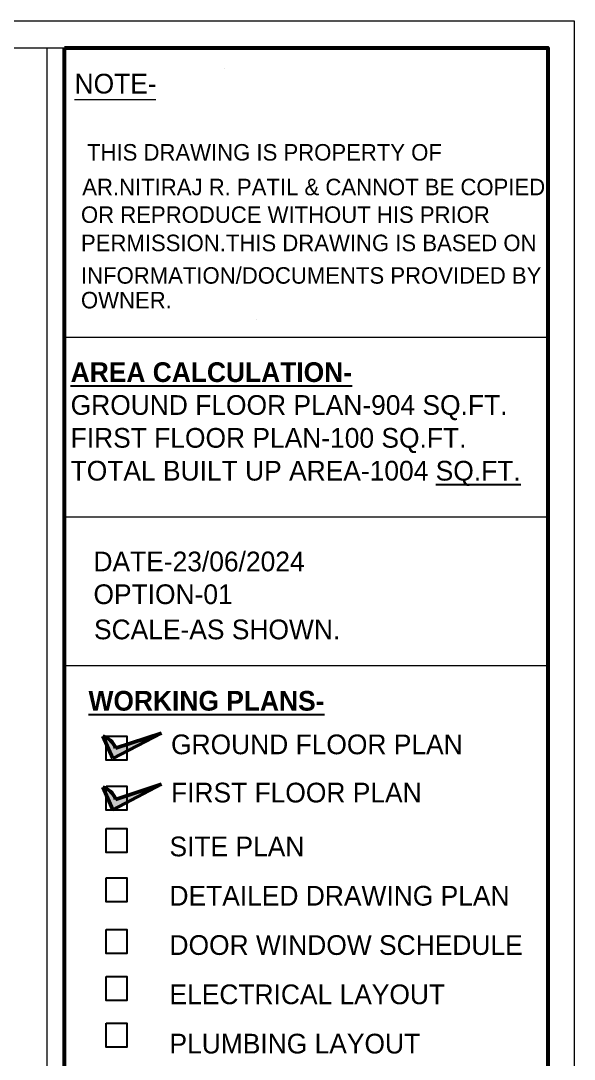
# Model space of a CAD drawing. Header units: feet. Extents: x 3867 to 6666, y -160 to 1574.
# Drawn here: x 6525.5 to 6659.6, y 213.3 to 465.2 of the extents above; entities that cross this region are included whole.
import ezdxf

# ---------------------------------------------------------------- set-up
doc = ezdxf.new("R2010")
doc.units = ezdxf.units.FT
for name, color, linetype in [('PDF_0', 3, 'Continuous'), ('PDF_PDF_0', 7, 'Continuous'), ('PDF_Text', 7, 'Continuous')]:
    doc.layers.add(name, color=color, linetype=linetype)
doc.styles.add('PDF Bahnschrift', font='')
doc.styles.get('PDF Bahnschrift').set_extended_font_data('Bahnschrift')

# ---------------------------------------------------------------- blocks, each defined once
blk = doc.blocks.new('EHYSH')
h = blk.add_hatch(color=3)
h.dxf.hatch_style = 1
h.paths.add_polyline_path([(7532.32, 267.9, 0.246272), (7530.17, 269.94), (7531.85, 266.17), (7540, 270.43)])
at = {"color": 116, "lineweight": 50, "true_color": 0x136734}
for p, q in [((7530.17, 269.94), (7531.85, 266.17)), ((7531.85, 266.17), (7540, 270.43)), ((7540, 270.43), (7532.32, 267.9))]:
    blk.add_line(p, q, dxfattribs=at)
blk.add_arc((7529.3, 266.87), 3.19, 18.9017, 74.2419, dxfattribs=at)

msp = doc.modelspace()

# ---------------------------------------------------------------- hatches: boundary and pattern name
at = {"true_color": 0x939598}
h = msp.add_hatch(color=252, dxfattribs=at)
h.dxf.hatch_style = 1
h.paths.add_polyline_path([(6548.46, 276.35, 0.246272), (6545.34, 279.3), (6547.78, 273.84), (6559.62, 280.02)])

# ---------------------------------------------------------------- linework, layer by layer
at = {"color": 252, "lineweight": 50, "true_color": 0x939598}
for p, q in [((6547.78, 273.84), (6559.62, 280.02)), ((6559.62, 280.02), (6548.46, 276.35)), ((6545.34, 279.3), (6547.78, 273.84))]:
    msp.add_line(p, q, dxfattribs=at)
at = {"lineweight": 53}
msp.add_lwpolyline([(6536.11, 458.63), (6653.28, 458.63), (6653.28, -153.93), (6536.11, -153.93)], close=True, dxfattribs=at)
for points in [[(6546.14, 291.65), (6551.17, 291.65), (6551.17, 285.83), (6546.14, 285.83)], [(6546.14, 279.53), (6551.17, 279.53), (6551.17, 273.71), (6546.14, 273.71)], [(6546.14, 269.27), (6551.17, 269.27), (6551.17, 263.44), (6546.14, 263.44)], [(6546.14, 257.31), (6551.17, 257.31), (6551.17, 251.49), (6546.14, 251.49)], [(6546.14, 244.79), (6551.17, 244.79), (6551.17, 238.97), (6546.14, 238.97)], [(6546.14, 233.34), (6551.17, 233.34), (6551.17, 227.52), (6546.14, 227.52)], [(6546.14, 222.07), (6551.17, 222.07), (6551.17, 216.24), (6546.14, 216.24)]]:
    msp.add_lwpolyline(points, close=True)
at = {"color": 252, "lineweight": 50, "true_color": 0x939598}
msp.add_arc((6544.08, 274.85), 4.63, 18.9017, 74.2419, dxfattribs=at)
at = {"layer": 'PDF_0', "color": 7, "lineweight": 0}
for points in [[(6154.97, -160.29), (6154.97, 465.23), (6659.64, 465.23), (6659.64, 321.75), (6659.64, -160.29)], [(6653.28, 458.63), (6653.28, -153.93), (6164.3, -153.93), (6164.3, 458.63)]]:
    msp.add_lwpolyline(points, close=True, dxfattribs=at)
for points in [[(6531.79, 458.63), (6531.79, -153.93)], [(6536.11, 321.75), (6536.11, -153.93), (6536.11, 458.63)], [(6538.52, 446.17), (6558.22, 446.17)], [(6536.11, 388.51), (6653.28, 388.51)], [(6653.28, 344.77), (6536.11, 344.77)], [(6536.11, 308.85), (6653.28, 308.85)]]:
    msp.add_lwpolyline(points, dxfattribs=at)
at = {"layer": 'PDF_PDF_0', "lineweight": 0}
for points in [[(6574.87, 453.67), (6574.87, 453.67)], [(6582.62, 392.85), (6582.62, 392.85)]]:
    msp.add_lwpolyline(points, dxfattribs=at)

# ---------------------------------------------------------------- block references
at = {"xscale": 1.4525811, "yscale": 1.4525811, "zscale": 1.4525811}
msp.add_blockref('EHYSH', (-4392.84, -100.41), dxfattribs=at)

# ---------------------------------------------------------------- texts
at = {"layer": 'PDF_Text', "attachment_point": 7, "style": 'PDF Bahnschrift'}
for s, insert, char_height in [('NOTE-', (6538.52, 447.52), 4.782), ('THIS DRAWING IS PROPERTY OF', (6541.54, 431.26), 4.0061), ('AR.NITIRAJ R. PATIL & CANNOT BE COPIED', (6540.38, 422.85), 4.0061), ('OR REPRODUCE WITHOUT HIS PRIOR', (6540.07, 416.14), 4.0061), ('PERMISSION.THIS DRAWING IS BASED ON', (6540.07, 409.28), 4.0061), ('INFORMATION/DOCUMENTS PROVIDED BY', (6540.07, 401.39), 4.0061), ('OWNER.', (6540.07, 395.4), 4.006), ('{\\fBahnschrift|b1|i0|c0|p34;\\LAREA CALCULATION-\\P}GROUND FLOOR PLAN-904 SQ.FT.\\PFIRST FLOOR PLAN-100 SQ.FT. \\PTOTAL BUILT UP AREA-1004{\\L SQ.FT.}', (6537.57, 352.37), 4.782), ('DATE-23/06/2024', (6543.1, 331.6), 4.782), ('OPTION-01', (6543.1, 323.65), 4.782), ('SCALE-AS SHOWN.', (6543.23, 315.11), 4.782), ('{\\fBahnschrift|b1|i0|c0|p34;\\LWORKING PLANS-}', (6541.9, 297.8), 4.782), ('GROUND FLOOR PLAN', (6561.9, 287.22), 4.782), ('FIRST FLOOR PLAN', (6561.9, 275.53), 4.782), ('\\pxsm1.5;SITE PLAN\\PDETAILED DRAWING PLAN\\PDOOR WINDOW SCHEDULE\\PELECTRICAL LAYOUT\\PPLUMBING LAYOUT\\PFLOORING LAYOUT\\PLANDSCAPE DESIGN', (6561.53, 190.71), 4.782)]:
    msp.add_mtext(s, dxfattribs=dict(at, insert=insert, char_height=char_height))

doc.saveas('drawing.dxf')
